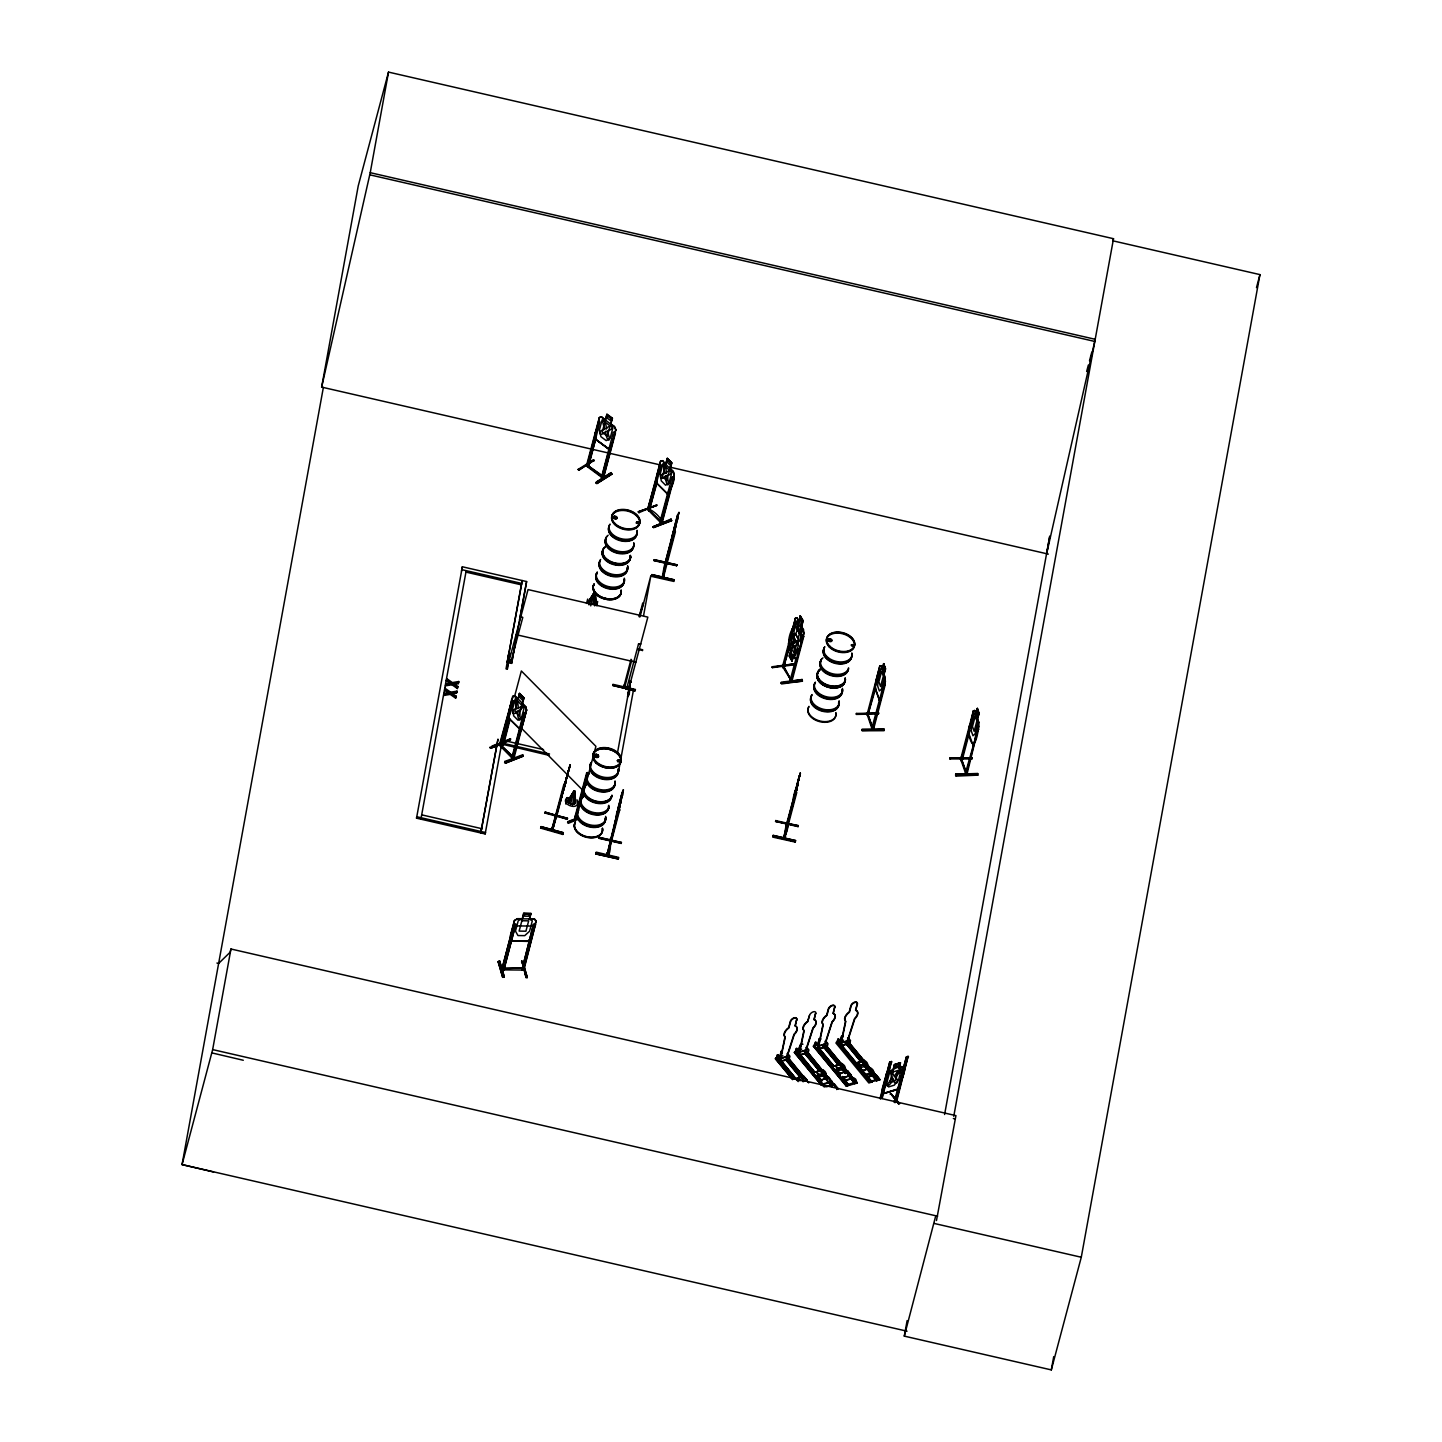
<?xml version="1.0" encoding="UTF-8"?>
<svg xmlns="http://www.w3.org/2000/svg" width="1442" height="1442" viewBox="0 0 1442 1442"><rect width="100%" height="100%" fill="white"/><g stroke="black" fill="none" stroke-linecap="round" stroke-linejoin="round"><path stroke-width="1.5" d="M675.757 525.843L677.848 515.191M675.829 524.816L676.731 519.967M656.741 476.022L656.651 482.98L667.448 493.867L656.489 483.052L656.741 476.022L656.849 482.908M586.876 464.396L589.003 465.153L587.399 463.891M587.976 465.315L587.831 467.118L595.816 438.783M601.53 477.284C605.099 479.339 602.9 472.111 601.458 477.32L613.427 432.041L615.482 432.852L603.495 477.915L586.804 465.387M574.637 798.634L574.331 790.847L567.715 802.004L572.546 804.744L575.484 803.32L574.943 791.063M595.204 592.536L595.744 604.793L594.645 605.82L594.591 592.32L588.048 602.071L588.967 604.865L594.122 592.554M802.076 680.48L781.005 683.111L802.401 681.237L802.185 679.434L781.005 683.111M802.221 679.633L781.258 682.174M574.385 804.366L575.106 791.298M567.715 802.004L573.862 791.081M555.747 816.01C553.386 819.453 559.063 816.334 555.44 816.244M555.765 815.812L556.954 814.568L556.81 815.938M801.013 643.727L801.608 636.661L794.722 624.783L801.373 636.679L800.779 643.763L791.279 680.263M676.677 565.426L654.199 560.343M862.028 730.085L862.19 729.165L884.162 728.823L884.198 730.535L861.937 730.103L883.982 729.526L862.046 730.193M862.244 730.932L884.216 730.409M977.568 774.318L955.523 774.877L955.812 775.742L955.776 773.939L977.748 773.615L955.794 774.048M955.812 775.742L977.784 775.201L955.83 775.634M598.754 837.982L621.214 843.101M775.652 821.129L798.129 826.284M783.619 666.528L782.501 666.33M784.051 664.888L782.826 664.87L791.766 681.363M790.234 680.227L790.883 679.975M782.267 1052.768L781.474 1052.101M781.924 1052.93L782.213 1051.434L781.979 1052.444M782.447 1052.029L781.492 1052.408M800.4 1045.756L801.139 1044.945M842.831 1037.086L842.759 1035.59M569.356 767.991L565.534 782.069M875.186 687.996L876.087 680.876L874.933 687.996L879.386 700.073L875.276 687.924M977.442 708.779L975.964 714.331L974.72 710.455L973.386 710.798L968.519 732.77C976.667 772.822 983.732 685.707 974.756 740.918M896.527 1101.976L894.22 1101.976L906.405 1056.86L908.1 1056.337L896.491 1102.121L895.176 1102.517L896.744 1099.705L894.923 1100.066M894.653 1100.336L895.626 1100.877L894.653 1100.336L894.22 1101.976M593.149 604.054L595.167 593.149M572.546 804.744L574.907 791.676M612.67 685.527L635.129 690.7L612.76 685.094M631.037 659.3L623.557 687.744L624.584 687.816L631.704 660.148M624.458 687.167L624.909 685.455M642.627 603.729L643.529 603.243L639.167 616.761M635.111 690.808L612.706 685.274L612.958 684.337L635.417 689.456L635.183 690.394M638.049 649.711L642.483 650.198M618.149 807.502L622.367 792.073L621.628 797.138M507.494 668.205L506.052 668.872L508.611 653.965L509.855 654.289M509.693 654.091L507.205 668.872M507.296 669.142L509.927 653.388M511.297 660.977L509.531 659.841M508.756 662.04L510.883 661.968M511.333 661.373L511.333 660.202L509.062 659.823M520.832 616.455L522.779 617.428L510.792 662.491M629.091 687.401L627.306 686.843L626.297 689.06L628.874 689.096M626.603 687.87L627.306 686.843M627.793 696.684L630.352 680.985L627.558 696.792L627.937 695.963M629.181 694.954L630.496 681.111M638.518 644.033L640.645 643.979L638.518 644.033L626.531 689.114L628.55 689.564L647.837 617.122L528.042 589.58L509.206 660.382M674.297 579.702L673.919 581.432L651.442 576.349L651.82 574.601L674.261 579.846L651.82 574.619M654.127 560.668L654.38 559.676L676.857 564.795L676.604 565.751L654.127 560.668L654.38 559.712M617.176 814.91L616.437 816.911L617.482 812.134M675.451 531.593L663.212 578.152C666.402 563.606 658.327 595.005 664.942 563.281L665.825 563.624L664.852 563.299M664.996 563.606L663.807 575.322M663.374 577.863L665.735 563.443M663.482 577.9L663.933 574.853M795.786 788.702L794.308 795.678L795.335 791.135M798.417 780.807L800.382 773.092L786.124 825.599L787.206 825.527M321.62 387.231L358.229 185.928L388.511 72.1L1113.512 238.705L953.757 1116.306M213.56 1171.986L182.053 1164.595L323.35 387.501L321.656 387.105L370.233 172.679L388.511 72.1M907.054 1331.2L182.053 1164.595L212.659 1049.596L230.954 948.998L955.938 1115.621L936.489 1220.545M416.522 818.173L416.9 816.767L485.539 832.539L485.161 833.945L416.522 818.173L462.359 566.778L526.618 581.559L511.622 663.374L507.26 662.365L521.481 584.136M447.615 692.43L444.677 690.412L445.127 688.357L450.625 692.196L456.988 691.151L456.772 692.34L451.761 693.133L456.087 696.107L455.636 698.18L450.228 694.377L443.757 695.459L444.226 693.332L449.327 692.502L449.075 693.44M445.975 683.706L445.758 684.896L452.229 683.832L457.619 687.618L457.835 686.482L453.509 683.526L457.384 688.555L451.977 684.77L445.506 685.833L445.975 683.706L451.076 682.895L445.722 684.644M450.823 683.832L446.425 680.786L446.876 678.731L452.373 682.589L458.736 681.525L458.52 682.715L453.509 683.526M455.636 698.18L455.834 697.045L451.508 694.071L456.772 692.34M456.519 693.278L456.988 691.151M453.275 684.463L458.268 683.652L458.484 682.463L454.23 683.166M456.087 696.107L455.87 697.243L450.481 693.44L444.01 694.521M507.26 662.365L522.256 580.549L521.878 581.955M481.195 830.736L497.977 739.115L480.799 832.935M511.622 663.374L517.155 632.948M519.535 619.898L526.618 581.559M485.161 833.945L501.942 742.324M586.497 603.441L587.687 599.061M596.826 605.82L597.637 601.458M577.016 799.805C581.613 812.044 559.532 804.744 566.994 797.768M565.859 804.095L567.048 797.606M595.834 853.916L596.231 852.15L618.672 857.413L618.294 859.072L595.834 853.916L618.348 858.891M598.682 838.253L598.935 837.261L621.394 842.452L621.142 843.426L598.682 838.253L598.935 837.297M617.338 753.697L629.199 688.501L633.561 689.51L618.564 771.326L618.942 769.92M643.619 615.392L650.811 575.863L639.942 616.942M609.606 840.416L609.84 839.118L610.921 839.659M619.627 810.548L619.087 809.016L607.605 855.755L607.1 854.079M615.518 821.976L614.346 825.815L618.42 807.43L616.419 814.388M614.598 825.869L616.707 814.388M620.312 803.41L619.718 807.141L622.367 792.073M617.5 814.586L621.123 800.31L619.934 804.564M622.241 794.848L623.232 789.856L622.583 794.794M671.9 536.766L673.937 529.809L669.809 548.248L674.405 527.898M673.144 534.856L673.973 530.332M675.829 525.789C673.288 538.226 678.443 513.875 675.451 526.943M677.271 519.084L678.695 512.577M664.726 564.615L679.02 512.289L671.323 540.299M795.245 842.074L772.75 837.099L773.146 835.351L795.587 840.614L773.128 835.441M798.057 826.627L798.309 825.617L798.057 826.627L775.58 821.453L775.85 820.462M796.633 790.252L783.727 838.775C782.357 836.288 786.593 837.982 785.241 835.657C782.105 840.83 789.675 828.789 787.224 824.608L786.449 824.427M783.763 838.613L786.305 824.121M787.35 824.139L787.747 822.553L786.593 823.797M786.899 825.779L784.52 838.956L796.777 792.397M792.451 804.978L791.243 809.016L799.265 775.76M791.568 808.764L794.362 795.407M797.264 785.331L798.093 780.789M797.174 786.719L799.228 775.994M794.145 798.471C791.46 810.458 801.283 771.091 796.831 787.747M798.652 779.888L800.148 773.038M798.922 780.555L798.381 779.04L783.547 838.415M787.747 822.138L800.382 773.092M795.209 842.236L795.605 840.506M1113.512 238.705L1112.936 240.832L1259.947 274.611L1081.284 1257.244L1051.308 1369.9L904.296 1336.121L907.126 1320.602M944.6 1114.504L1049.776 536.063L1046.64 553.71L1095.217 339.303L370.233 172.679M904.296 1336.121L935.461 1216.904M1051.308 1369.9L1053.723 1356.616M618.276 809.539L621.754 796.128M620.457 803.645L620.655 802.473L619.772 804.942M797.354 786.845L797.552 785.656L796.687 788.125M617.482 812.261L618.888 805.501M651.568 575.628L674.099 580.477L651.568 575.538M595.979 853.177L618.492 858.116L595.997 853.087M772.894 836.288L795.353 841.533L772.93 836.144M780.519 1058.176L784.989 1036.834A7.697 4.308 -39.5 0 1 788.666 1027.605L790.27 1021.531A3.839 2.163 -39.5 0 1 794.2 1017.8A3.839 2.163 -39.5 0 1 796.633 1019.728L795.281 1026.109A7.697 4.308 -39.5 0 1 794.236 1034.599L787.134 1056.698L780.771 1058.482L786.881 1056.391L793.983 1034.293A7.697 4.308 -39.5 0 0 795.029 1025.803L796.633 1019.728M780.771 1058.482L785.241 1037.14A7.697 4.308 -39.5 0 1 788.918 1027.912L790.522 1021.837A3.839 2.163 -39.5 0 1 794.452 1018.106A3.839 2.163 -39.5 0 1 796.885 1020.035M809.467 1015.492L807.592 1021.26A7.697 4.308 -39.5 0 0 803.915 1030.507L799.445 1051.849L805.808 1050.046L812.909 1027.948A7.697 4.308 -39.5 0 0 813.955 1019.458L815.577 1013.384L814.207 1019.782A7.697 4.308 -39.5 0 1 813.162 1028.254L806.078 1050.353L799.715 1052.155L804.167 1030.814A7.697 4.308 -39.5 0 1 807.844 1021.567L809.467 1015.492A3.839 2.163 -39.5 0 1 813.396 1011.779A3.839 2.163 -39.5 0 1 815.83 1013.69M818.533 1045.684L823.003 1024.325A7.697 4.308 -39.5 0 1 826.681 1015.096L828.303 1009.021A3.839 2.163 -39.5 0 1 832.232 1005.308A3.839 2.163 -39.5 0 1 834.666 1007.219L833.296 1013.6A7.697 4.308 -39.5 0 1 832.25 1022.09L825.148 1044.188L818.786 1045.991L824.896 1043.882L831.998 1021.783A7.697 4.308 -39.5 0 0 833.043 1013.293L834.666 1007.219M818.786 1045.991L823.256 1024.631A7.697 4.308 -39.5 0 1 826.933 1015.402L828.555 1009.328A3.839 2.163 -39.5 0 1 832.485 1005.615A3.839 2.163 -39.5 0 1 834.918 1007.525M841.083 1042.494L845.535 1021.152A7.697 4.308 -39.5 0 1 849.212 1011.923L850.834 1005.831A3.839 2.163 -39.5 0 1 854.764 1002.118A3.839 2.163 -39.5 0 1 857.197 1004.029L855.827 1010.427A7.697 4.308 -39.5 0 1 854.782 1018.917L847.698 1040.998L841.335 1042.8L847.445 1040.691L854.529 1018.611A7.697 4.308 -39.5 0 0 855.575 1010.121L857.197 1004.029M841.335 1042.8L845.787 1021.459A7.697 4.308 -39.5 0 1 849.464 1012.23L851.086 1006.137A3.839 2.163 -39.5 0 1 855.016 1002.424A3.839 2.163 -39.5 0 1 857.449 1004.335M621.682 796.471L621.52 797.606M617.194 815.523L619.105 807.484L618.185 810.134M563.083 791.982L563.498 789.946M794.614 796.525L798.453 780.158M565.246 782.447L564.651 784.953M565.895 780.05L566.454 777.689M671.774 539.344L672.711 537.289M545.112 812.729L567.517 818.191L567.265 819.182L545.022 813.036L545.274 812.08L567.265 819.182M545.022 813.036L545.292 812.044M569.067 769.487L570.041 764.999L556.378 817.578L555.26 817.272M566.165 780.771L560.541 800.995L561.389 796.687M560.541 800.995L561.641 796.741M564.128 787.999L565.462 783.15M568.364 771.11L564.777 784.538M568.346 772.191L567.878 772.768M230.954 948.998L230.071 952.297L218.643 963.418L216.931 963.04M461.981 568.202L462.359 566.778M461.458 571.086L461.837 569.662L521.734 583.433L521.355 584.839L465.73 572.059L466.199 570.672L420.902 819.182M446.425 680.786L446.876 678.731M444.677 690.412L445.127 688.357M443.757 695.459L444.226 693.332M451.977 684.77L452.229 683.832M450.228 694.377L450.625 692.196M458.268 683.652L458.736 681.525M457.384 688.555L457.835 686.482M508.575 662.076L509.405 660.598M508.972 662.238L510.522 662.599L510.973 660.869M511.027 662.545L511.55 660.382M502.465 743.712L490.604 748.254L489.92 747.425M490.604 748.254L508.359 741.098M497.995 743.693L491.992 746.055L492.785 746.83L510.738 738.971L505.349 741.927M499.329 745.117L511.946 699.803L513.208 701.082L501.365 746.289C497.941 746.253 504.213 744.216 500.464 743.117M499.959 744.865L513.028 696.414M513.208 701.082L500.59 746.379L512.919 758.925L511.604 757.735L512 755.95L514.109 756.852M514.506 696.702L521.355 670.963L595.907 746.343L588.48 774.228M509.531 719.396L502.897 745.063C500.698 743.351 506.124 743.405 502.771 741.873M510.144 719.143L503.51 744.829L502.501 744.811L502.375 741.621M503.51 744.829L503.997 743.099M481.322 830.051L481.7 828.645L421.803 814.874M594.05 459.926L578.945 470.2L578.116 469.443M519.571 693.674L518.093 699.208L515.317 698.739L512.559 709.085L513.676 715.845L517.948 720.171L521.427 718.062L524.185 707.698L522.383 703.534L524.059 697.964L519.462 693.332L517.894 699.28L514.848 696.198M578.945 470.2L579.161 469.245M508.647 740.485L503.673 742.161M505.367 763.142L523.122 756.167L505.349 763.178L504.826 761.448L522.689 754.797M504.862 761.484L504.808 762.476L522.599 755.644L504.574 762.403M519.462 693.332L523.861 698.036L522.184 703.606L525.393 706.868L526.438 710.203L512.865 759.015L514.019 756.888M586.606 464.072L586.353 466.09L599.331 417.495L601.62 416.846L605.568 420.001M587.255 463.747L587.11 465.622L599.493 417.711M586.966 465.532L588.57 466.811L599.872 421.929L598.845 420.469M588.048 467.136L588.318 465.351M588.57 466.811L589.003 465.153M523.752 712.618L525.627 713.646L523.752 712.618L511.82 757.861M511.712 757.897L512.198 756.023M512.955 755.284L524.365 712.366M512.919 758.925L513.352 757.284M514.217 757.212L513.785 758.852L526.474 710.041M593.78 460.647L592.968 460.178L593.888 460.917M520.76 727.705L522.689 724.984L526.636 710.131L525.699 706.67L515.028 695.873L512.685 696.27L508.918 711.086M607.046 414.449L605.406 420.091L602.125 419.874L599.367 430.221L600.972 436.728L606.181 440.603L610.146 438.242L612.886 427.895L610.597 423.966L612.237 418.324L606.866 414.557M522.653 754.653L523.158 756.311M605.424 419.676L606.902 414.124L612.471 418.27L610.831 423.93L614.598 426.508L616.04 429.932M595.943 482.854L611.174 472.652L611.841 474.22L596.88 483.557L595.943 482.854L611.066 473.409M596.898 483.521L611.768 474.094M602.522 474.634L609.371 448.877M611.75 444.749L615.68 429.968L614.31 426.742L601.494 417.189M615.842 429.86L603.153 478.365L586.443 466.036M611.823 474.274L611.138 472.634L596.267 482.007M498.121 961.67L499.617 960.732L504.159 976.432L502.681 977.352L498.139 961.616L502.699 977.316M532.296 935.93L528.583 941.428L511.423 940.977L510.396 935.425L514.379 920.573L517.462 918.662L522.184 918.716L518.237 920.717L515.479 931.063L517.948 935.552L524.744 935.642L529.556 931.244L532.314 920.897L529.16 919.005M514.596 920.663L501.996 969.168M504.61 968.177L503.763 969.979L515.785 924.214L513.785 924.196L501.708 969.799L502.645 968.231L504.61 968.177L502.104 967.492M563.317 832.719L541.056 826.663L563.317 832.683L562.831 834.431L540.66 828.105M541.092 826.554L540.606 828.303M503.889 969.871L515.785 924.214M522.22 918.896L523.644 913.183L530.98 913.453L529.502 918.987L534.423 918.896L536.262 921.077L523.446 970.069M522.419 919.077L523.843 913.363M563.984 783.943L551.565 830.448L551.709 829.078M555.296 817.614L568.472 771.308M565.318 781.924L552.34 830.664L570.041 764.999M529.214 919.167L530.98 913.453M638.986 512.667L657.029 504.898L638.265 511.802L656.741 505.493L638.229 511.838L638.986 512.667L639.148 511.676M524.383 967.654L527.303 977.586L526.078 977.568L521.77 960.931L523.031 964.932M503.979 967.546L504.484 968.645L524.149 967.798M521.932 968.411L521.914 970.142L533.468 924.358L535.469 924.376L523.843 970.069L524.311 968.357L521.698 967.78M521.896 970.051L533.468 924.358M523.716 969.457L523.879 968.429M532.621 933.803L535.937 920.969L534.261 919.077M667.376 458.61L665.717 464.234L662.671 460.665L660.49 461.242L647.674 509.729L648.161 507.872M656.705 476.239L660.688 461.17M647.584 509.368L659.751 466.361M648.918 510.901L647.999 507.926L649.116 507.71M562.831 834.431L563.101 833.494M648.738 510.684L650.234 508.972L648.774 507.638M657.029 482.655L649.134 510.937L660.977 465.73L659.715 464.45L661.59 465.478M649.134 510.937L650.18 509.062M526.078 977.568L524.185 968.862M578.206 819.272L568.4 823.292L567.625 822.517L577.737 817.758M670.386 468.452L671.864 462.918L667.285 458.286L665.807 463.819M586.732 772.678L574.727 817.812L576.025 819.164L588.624 773.723L586.732 772.678L588.012 773.957M576.367 813.703L587.345 772.443M575.178 816.1C573.519 821.363 577.395 812.585 575.358 817.506L576.638 818.786L575.791 815.866M671.539 520.706L653.749 527.574L652.974 526.799L671.035 519.048L671.539 520.706L671.035 519.048M653.749 527.574L653.136 526.654M661.103 521.914L659.949 522.004L672.134 477.014L674.009 478.041L672.747 476.779M660.995 521.95C662.761 514.812 634.174 498.68 660.31 520.76C663.194 518.561 663.14 525.988 660.616 521.698M668.764 491.794L660.76 521.842L662.04 523.049M661.049 520.039L661.554 523.5L674.279 474.977L673.36 471.462L670.188 468.488M661.301 523.338L662.653 521.535M667.249 493.939C671.792 488.009 676.28 478.726 673.162 471.534M662.022 523.122L674.009 478.041M639.275 616.095L642.735 603.062M623.341 687.528L623.899 685.31L624.891 685.527M626.297 689.06L626.819 686.897M630.352 680.985L631.362 682.102M628.297 689.673L628.874 687.203L628.82 689.907M665.393 561.623L664.69 564.777L677.596 514.884M673.666 529.899L677.65 514.902M642.393 650.702L642.645 649.747L638.536 648.864M666.294 561.298L678.137 517.155M662.419 577.972L675.253 529.43M633.182 690.916L633.561 689.51M676.604 565.751L676.857 564.741M621.196 797.588L617.609 812.477L620.366 802.131M623.485 789.91L621.628 795.155M620.853 800.274L622.602 794.776L610.002 842.579C610.128 832.629 611.805 853.303 607.785 855.466M619.736 807.051L606.83 855.575L622.115 792.505M619.88 809.196L607.965 854.439M621.304 842.597L598.827 837.442M621.142 843.426L621.394 842.452M772.407 667.304L793.551 663.951L793.316 664.924L772.407 667.646L772.642 666.709M782.934 664.69L782.465 666.673L795.515 618.149L788.432 643.529L790.865 650.432L789.153 656.02L792 661.085L793.479 655.533M783.493 666.114C786.449 667.249 782.321 662.743 783.511 666.546M789.585 642.79L783.457 668.043L783.889 666.402M791.874 634.21L795.299 621.34L794.218 627.108M783.258 667.844L789.639 644.286M783.367 667.88L789.225 648.485M781.492 683.959L802.401 681.039M792.181 660.706L789.531 655.966L791.009 650.432L790.09 646.034L792.83 635.688L795.425 633.795C800.707 627.486 796.489 611.066 797.552 631.055M800.346 615.698L798.688 621.628L796.777 620.943L794.037 631.29L794.272 638.265L791.496 648.576L794.145 653.316L796.903 642.952L799.499 641.095L802.239 630.749L801.319 626.369L803.032 620.781L800.112 615.734L803.176 620.781L801.698 626.315L804.005 633.344L790.919 681.597M798.922 621.592L800.4 616.058M792 661.085L793.659 655.155L795.569 655.84L798.309 645.493L798.075 638.518L800.833 628.207L798.201 623.485L798.435 630.803C801.806 624.584 804.239 632.912 798.706 633.2M792.848 664.059L793.316 664.924M790.108 680.426L795.948 658.778M801.085 639.455L802.96 635.075L803.735 636.463L791.874 681.345M803.518 629.595L803.771 633.38L797.065 658.597L795.407 658.994L793.424 655.191M775.742 820.642L798.291 825.671L775.58 821.453M786.683 822.589L785.944 825.239L787.026 825.599M785.421 836.018L784.736 838.847L784.863 837.532M856.494 714.06L878.683 713.033L878.43 713.97L856.476 714.403L856.728 713.466M868.264 712.528L867.453 715.611M875.925 681.039L879.8 666.024L881.152 665.681L882.125 669.196M880.738 698.252L872.338 729.796L867.129 714.349L879.8 666.024M801.608 1077.12L793.965 1079.265L776.301 1057.833L777.833 1054.697L781.167 1058.752L780.537 1061.096L788.612 1058.807L789.225 1056.463L787.008 1053.76M868.174 714.493L867.687 715.935L867.507 712.546M780.537 1061.096L777.202 1057.04L777.833 1054.697M879.89 669.268L867.615 715.773L875.799 687.852M883.604 663.644L882.143 669.557L880.756 668.818L877.998 679.164L877.709 686.176L879.386 690.988L881.459 689.132L884.216 678.767L883.802 674.351L885.388 668.8L883.604 663.644L885.622 668.8L884.054 674.351L885.424 681.435L872.536 729.886C869.472 726.786 876.123 729.562 873.131 726.48M882.378 669.539L883.838 663.644M777.094 1054.913L780.428 1058.951L779.635 1061.889L789.189 1059.185L789.964 1056.265L787.747 1053.561M871.815 728.48L883.964 683.238L885.226 684.644L873.383 729.814L872.68 728.12M885.1 681.345L881.459 696.324M873.023 728.444L873.473 726.804L872.248 726.822L867.994 714.763M867.687 715.935L867.778 713.97L873.239 729.706L873.744 728.012M878.124 713.087L878.43 713.97M805.934 1047.433L808.169 1050.137L807.538 1052.48L799.481 1054.751L800.094 1052.408L796.759 1048.352L795.245 1051.506L824.355 1086.727L798.67 1055.436M798.363 1053.399L796.146 1050.695L796.759 1048.352M800.022 1045.053C798.075 1057.869 797.931 1042.927 802.942 1044.224M796.02 1048.568L799.355 1052.624L798.58 1055.544L808.115 1052.858L808.908 1049.92L806.673 1047.216M793.965 1079.265L803.663 1075.984L807.015 1080.04L803.032 1081.698M826.699 1046.081L857.233 1083.05C854.115 1084.33 858.909 1079.481 853.538 1077.895L844.003 1080.581L847.788 1085.718L846.328 1086.15L813.396 1046.207L815.848 1042.187L819.182 1046.243L818.569 1048.586L826.627 1046.315L827.257 1043.954L825.022 1041.268M815.848 1042.187L815.235 1044.531L819.254 1043.395M844.868 1082.293L817.758 1049.271L818.443 1046.459L815.109 1042.404M825.761 1041.052L827.996 1043.756L827.203 1046.694L817.668 1049.379M822.607 1069.64L812.909 1072.938L822.607 1069.64C836.721 1078.292 798.886 1078.274 825.942 1073.695M799.03 1055.31L822.535 1084.636L832.07 1081.933L828.898 1077.3L819.182 1080.581L826.825 1078.418M847.554 1038.078L849.789 1040.782L849.158 1043.125L841.101 1045.396L841.731 1043.053L838.379 1038.997L835.945 1043.017L868.823 1082.942L870.157 1082.654L837.189 1042.71M841.101 1045.396L837.766 1041.358L838.379 1038.997M831.98 1066.756L841.695 1063.475C855.809 1072.127 817.975 1072.109 845.03 1067.531M840.632 1040.98C845.661 1027.443 835.441 1045.216 843.534 1040.151M837.64 1039.213L840.974 1043.269L840.199 1046.207L849.735 1043.503L850.528 1040.565L848.293 1037.861M824.914 1086.745L834.449 1084.06L826.663 1086.799M841.695 1063.475L833.891 1066.215L817.632 1046.856M836.702 1089.557L837.784 1088.115L834.449 1084.06M818.119 1049.145L841.605 1078.472L851.321 1075.191L847.986 1071.136L838.433 1073.821L847.986 1071.136M853.538 1077.895L845.751 1080.635M860.82 1071.226L870.517 1067.945C880.683 1073.803 861.523 1079.229 860.964 1070.649M864.227 1060.303L854.529 1063.583L864.227 1060.303C878.358 1068.955 840.506 1068.919 867.561 1064.34M949.755 758.312L972.268 757.807L972.016 758.744L949.755 758.312L971.746 757.807L972.016 758.744M950.062 759.177L949.791 758.24M866.534 1077.408L876.087 1074.705L866.534 1077.408L869.706 1082.041L879.818 1079.806L849.05 1043.251M870.517 1067.945L862.731 1070.685M961.76 759.285L961.093 757.537L962.571 758.726L962.03 760.709L960.534 759.303L961.003 757.374L962.193 757.645M969.475 729.075L961.075 760.619M970.61 724.785L972.899 716.205M961.255 760.709L973.458 714.06M962.03 760.709L969.961 730.499M977.424 708.419L975.711 714.331L974.341 713.61L971.584 723.956L971.295 730.968L972.971 735.762L975.044 733.906L977.802 723.56L977.388 719.125L979.208 713.574L977.424 708.419L975.946 713.97M876.087 1074.705L879.422 1078.76L878.322 1080.22L846.869 1042.025M978.866 713.592L977.388 719.125L978.83 722.568M960.985 757.663L966.879 774.642L978.325 728.012L965.401 773.254L966.122 774.66L966.843 771.308M966.212 772.696L965.924 774.57M880.035 1098.498L889.75 1062.015L891.444 1061.492L882.18 1098.48M880.485 1099.002L889.75 1062.015M881.729 1097.975L891.444 1061.492M898.997 1068.252L900.475 1062.718L894.328 1064.629L892.995 1070.324L889.444 1073.082L886.686 1083.429L888.578 1086.926L894.328 1085.141L898.582 1079.752L901.322 1069.405L898.745 1068.504L900.223 1062.97M898.636 1104.031L890.435 1093.36L898.997 1103.13M977.73 773.543L977.784 775.273M1086.655 371.495L1088.368 365.042M1089.503 360.752L1091.792 352.154M894.653 1102.499L895.212 1100.913M894.851 1102.427L906.405 1056.86M895.842 1101.382L896.545 1099.759M900.673 1083.194L897.447 1089.467L882.865 1093.775L897.447 1089.467C903.143 1075.516 913.525 1057.869 888.903 1071.55L886.361 1074.038L882.216 1088.926L882.792 1092.315M896.113 1101.4L908.1 1056.337M896.311 1101.346L896.744 1099.705M1256.487 287.607L1259.947 274.611M563.516 789.783L565.697 782.718L560.289 800.923M563.083 790.36L562.632 791.946L566.346 778.067M566.255 779.599L567.193 775.291M567.697 771.091L568.094 772.606L570.293 765.071M552.773 829.024C554.179 825.185 550.52 829.186 552.755 829.204M566.237 778.626L567.445 775.345M555.711 816.154L551.619 830.304L552.232 827.293L553.277 827.744M552.538 830.394L556.486 816.37M590.733 605.874L594.266 592.986M570.473 804.402L573.844 791.298M670.963 544.409L669.809 548.248L671.323 544.211M614.346 825.815L615.554 821.778M791.496 809.07L792.703 805.033M502.411 744.847L501.474 743.639L502.735 744.919M577.07 817.145L576.602 817.524M502.519 741.765L500.356 746.271M501.383 746.091L513.676 758.492M650.054 508.846L649.098 509.062M869.021 714.114L867.922 714.205M966.32 772.696C967.582 769.091 965.239 775.58 967.312 772.678M604.108 476.401L601.981 475.644M793.334 800.112L794.073 798.111M662.851 574.943L663.987 575.196M662.419 576.584L663.933 576.259M801.139 1045.702L800.418 1046.063M613.841 516.633L614.31 518.417M614.022 516.705L614.058 518.219M615.95 518.651L616.617 517.534M616.797 517.57L615.644 518.723M636.913 522.995L637.923 522.058L637.202 523.428M637.202 523.266L637.112 522.022M637.869 521.932C633.705 521.643 639.599 525.807 637.995 522.04M595.907 756.798C593.437 753.139 600.773 757.447 595.348 755.896M597.367 754.833L598.088 755.788L596.591 756.942M617.338 760.799L618.492 760.042M618.167 760.222L618.113 761.791L619.718 761.574L619.087 760.186L619.7 760.925M618.312 760.763L618.96 760.114M828.717 639.563L828.663 640.608M831.565 640.212L830.087 641.366M852.384 645.8C849.861 642.249 852.528 648.936 852.691 644.7M852.745 645.601L852.456 644.538M853.213 645.998L852.528 644.79M607.28 852.546L608.524 852.835M606.848 854.187L608.272 854.006L608.344 852.474M593.149 595.654L594.591 592.32M572.168 795.84L574.331 790.847M568.707 803.392L574.006 791.532M665.645 564.669L666.168 561.803L664.978 563.119M662.545 576.602L663.554 576.836M663.807 576.223L662.887 576.187M553.097 828.789L551.98 828.483M607.533 852.438L606.776 855.358M787.458 823.959L787.638 822.481M784.304 835.765L785.313 836M879.151 699.785L881.17 696.125M879.133 700.091L881.404 696.125M972.719 744.865L974.99 740.918M587.976 603.477L594.104 592.77M594.302 592.374L588.048 602.071M567.788 800.598L574.042 790.919M794.722 624.783C787.404 635.399 785.746 648.9 795.642 658.706M792.361 628.748L794.957 624.747M792.595 628.73L794.975 625.053M799.733 648.071L797.372 652.036L790.739 640.122L791.568 633.02M797.606 652.018L799.805 648.269M819.615 1039.466L821.075 1038.979M972.016 758.456L950.008 758.852M532.008 935.732L528.403 941.067L511.658 940.833L510.666 935.443M649.747 510.702L648.576 509.387M520.472 727.525L522.346 724.875M520.562 727.795L522.545 724.803M667.195 493.651L670.35 489.757M793.497 663.951L771.921 666.781L772.407 667.646M666.222 473.156C666.637 464.126 661.049 459.079 664.978 473.499C656.975 474.418 661.355 482.475 665.627 475.698C665.177 485.143 670.999 490.622 666.871 475.445C674.748 474.778 670.188 466.613 666.222 473.156L666.15 473.03M606.307 428.382L606.415 428.707C610.921 422.452 616.437 428.923 607.172 430.942C612.76 445.38 605.64 440.639 605.748 431.302C600.791 437.827 595.42 431.555 604.883 429.193C599.566 415.476 606.397 419.838 606.307 428.761M499.437 960.805L504.159 976.432M503.763 977.225L499.274 961.435L503.907 977.37M608.47 448.732L611.913 444.659M608.542 449.003L595.618 439.161L595.204 432.474L595.456 439.269L608.542 449.003L611.931 444.929M782.537 666.546L791.748 681.525M784.52 666.15L784.142 667.736M790.631 678.641L791.261 679.831M791.46 679.993L792.361 679.867L791.153 679.849M504.376 968.177L521.571 968.249M523.59 970.051L502.195 969.871M624.116 685.347L624.783 685.923M490.514 747.983L502.429 743.369M492.695 746.559L510.396 739.638M614.184 516.524L616.455 517.876M636.895 522.004L636.301 523.248M595.041 755.211L597.871 755.608M617.41 760.601L618.51 760.421M619.663 761.34L619.159 760.691M828.519 639.635L830.52 639.347M828.645 639.906L831.241 640.753M831.367 640.825L830.43 641.366M889.011 1071.55L886.181 1074.02M792.577 1079.571L775.381 1058.698L776.319 1057.833L794.037 1079.121M821.507 1085.375L794.326 1052.372L795.804 1051.957M821.706 1085.321L794.344 1052.39L795.245 1051.795M797.102 1050.966L796.399 1051.813M813.432 1046.225L814.333 1045.63M814.838 1045.847L818.137 1044.26M837.442 1089.052L808.169 1052.696M846.328 1086.15L857.287 1082.996M842.236 1076.615C845.318 1076.994 848.419 1088.025 849.068 1084.726L849.482 1085.303M848.04 1074.939C851.591 1076.038 854.565 1086.187 854.872 1083.05L848.275 1074.831M858.549 1066.287L872.176 1082.005L870.896 1082.401M863.596 1065.115L876.502 1080.761L877.908 1080.382L865.092 1064.701M786.827 822.463L786.557 823.959M786.431 823.941L786.16 825.437M962.409 758.889L960.534 759.303M961.976 760.529L961.544 758.871M965.942 771.488L961.58 759.537M966.879 774.444L966.501 772.858M599.331 417.495L601.656 417.08M595.456 439.269L608.632 448.624M578.008 469.497L593.059 460.16M578.891 469.876L593.834 460.593M611.156 473.625L596.123 482.709M534.423 918.896L517.516 918.824L514.379 920.573M813.522 1046.243L846.508 1086.096M616.113 518.075L616.076 516.615M637.761 522.689L636.697 522.779M829.51 638.95L828.429 639.888L829.547 640.645M629 687.924L627.306 686.915M629.235 687.978L626.783 687.51M503.799 741.44L509.747 739.061L510.486 739.908M492.785 746.83L497.905 744.829M577.773 817.902L567.86 821.58M567.625 822.517L577.611 818.533M667.285 458.286L671.864 462.918M652.974 526.799L670.909 519.823M653.19 526.871L670.981 520.039M653.713 527.393L671.503 520.562M525.699 706.67L526.636 710.131M508.828 718.26L519.805 729.075L508.828 718.26L508.954 712.853M489.829 747.479L497.832 744.378M512.811 755.788L511.928 756.347L501.059 745.352L512.541 756.113M879.854 666.258L881.116 665.934M973.44 711.05L974.702 710.726M890.183 1062.52L891.877 1061.997M906.838 1057.365L908.532 1056.842M900.367 1063.133L894.617 1064.899L893.139 1070.451L889.047 1071.712M903.197 1067.332L898.889 1068.666L900.475 1062.718L894.328 1064.629M883.063 1093.541L897.194 1089.161M890.183 1094.298L891.228 1093.883L898.925 1103.833M796.146 1050.695L801.626 1049.145M777.202 1057.04L781.24 1055.904M776.301 1057.833L782.988 1055.85M837.766 1041.358L841.786 1040.205M803.194 1081.121L807.015 1080.04M841.768 1077.877L851.321 1075.191M822.679 1084.042L832.232 1081.356M864.299 1074.705L873.852 1072.001M847.337 1084.636L856.872 1081.933M869.868 1081.464L879.422 1078.76M795.299 618.185L796.939 617.789L798.652 621.268M795.371 618.42L796.939 618.041M795.407 658.742L796.993 658.363M660.49 461.242L662.689 460.917M614.328 516.272L616.689 517.948M616.221 518.183L614.058 517.696M852.006 644.844L851.429 645.169M851.807 645.187L852.366 644.935M596.033 754.527L595.167 756.185M568.887 799.571L570.726 799.174M452.482 692.791L456.735 692.088M443.974 694.269L447.38 693.71M512.829 696.504L515.046 696.125M796.939 617.789L803.446 629.721M803.735 636.463L802.221 635.165M789.387 655.984L792.217 661.049M783.745 664.762L783.601 666.096M783.763 666.871L790.468 678.894M792.235 679.831L790.54 678.785M830.646 640.915L829.474 640.735M597.06 756.852L595.888 756.69M618.077 760.24L618.997 760.06M881.152 665.681L885.244 677.776L885.19 681.453M974.72 710.455L978.577 722.568M973.386 710.798L960.642 759.177L966.05 774.498L978.776 726.227M878.683 713.033L856.206 713.466L856.476 714.403M978.974 713.574L977.189 708.419M969.439 725.668L968.519 732.77L972.971 744.865M978.812 729.418L977.55 728.012M513.929 924.737L515.93 924.755M533.63 924.917L535.631 924.935M521.517 961.868L522.743 961.886L527.303 977.586M523.897 913.543L530.692 913.633M512.973 925.836L534.82 926.124M878.358 1080.238L847.103 1042.007M876.502 1080.761L869.544 1072.037M837.946 1089.269L805.321 1049.776M614.959 516.542L616.095 516.903M615.482 518.291L613.859 517.426M829.835 638.806L831.565 639.942M829.889 640.753L831.385 639.924M828.753 640.699L830.177 641.293M596.339 754.382L597.763 754.977M596.772 756.509L595.149 755.644M618.384 760.222L619.321 760.601M665.717 464.234L662.923 463.765L660.166 474.112L661.283 480.871L665.573 485.197L669.034 483.088L671.792 472.724L669.989 468.56L671.467 463.026L667.195 458.7M791.316 678.335L790.901 681.706M654.271 559.856L676.767 564.867M626.621 688.591L628.64 689.042M369.657 174.788L1094.658 341.412M321.656 387.105L660.887 465.063M669.647 467.082L1048.352 554.107M516.056 634.642L635.85 662.184M507.638 660.959L512 661.968M795.065 790.577L793.334 797.588M504.502 740.611L543.544 749.588M501.816 742.99L549.528 753.968M549.15 755.374L499.833 743.657M621.484 795.84L621.25 797.174M567.427 797.606L571.266 798.471M608.218 852.943L610.345 841.155M953.36 1118.505L955.055 1118.902M212.659 1049.596L937.642 1216.201M934.272 1223.465L1081.284 1257.244M211.776 1052.876L243.283 1060.267M545.256 812.243L567.481 818.371M830.213 638.986L831.367 640.032M526.312 977.424L521.896 961.021M602.648 475.211L601.566 475.788L588.372 465.946L602.089 475.463M603.369 476.725L602.936 478.365M451.076 682.895L446.678 679.849L450.283 682.228M444.929 689.474L449.327 692.502M444.875 689.294L450.373 693.133M575.682 817.578L574.745 817.758L576.007 819.02M617.825 761.646L617.5 760.637M837.442 1042.602L869.76 1082.077M776.643 1058.41L793.28 1079.031M775.381 1058.698L792.758 1079.517M903.053 1067.17L904.531 1068.63M662.509 460.989L673.053 471.66M648.341 509.278L659.066 520.111M647.728 509.513L661.409 523.356M519.372 693.746L523.662 698.072M511.333 700.055L512.595 701.317M521.788 728.589L583.92 791.406M891.174 1093.883L899.682 1103.707M848.365 1041.611L879.818 1079.806M846.941 1040.421L879.764 1079.86M846.508 1042.133L862.19 1061.294M847.373 1043.413L877.727 1080.437L847.193 1043.774M845.246 1042.53L860.964 1061.618M863.83 1065.097L866.678 1068.558M845.012 1042.548L860.784 1061.672M841.587 1045.089L872.122 1082.059M841.407 1045.45L855.881 1062.754M837.802 1042.494L860.892 1070.252M824.391 1043.611L857.035 1083.086M826.518 1046.423L855.106 1081.158M824.554 1045.18L840.289 1064.286L824.337 1045.216M843.155 1067.747L856.007 1083.375M842.921 1067.783L855.827 1083.429M823.418 1044.855L846.292 1072.632M823.418 1045.162L839.46 1064.52M842.002 1067.729L846.292 1072.938M824.662 1046.964L838.956 1064.322M841.822 1067.783L846.112 1072.992M848.959 1076.471L854.673 1083.411M822.697 1045.702L838.433 1064.809M841.299 1068.27L845.571 1073.479M822.481 1045.738L838.235 1064.863M841.065 1068.306L845.391 1073.533M818.191 1047L833.909 1066.107M836.775 1069.567L839.623 1073.046M842.488 1076.507L845.354 1079.986M836.216 1069.117L840.506 1074.632M818.858 1048.64L833.17 1065.998M836.018 1069.459L840.307 1074.669M843.173 1078.147L848.887 1085.087M818.335 1049.127L832.647 1066.485M835.495 1069.964L839.785 1075.155M814.333 1045.342L847.211 1085.556M814.153 1045.684L847.031 1085.61M807.43 1052.606L821.724 1069.964M824.59 1073.425L836.018 1087.322M805.465 1051.344L821.201 1070.451M824.067 1073.911L826.915 1077.39M829.781 1080.869L832.629 1084.33L829.547 1080.887M805.249 1051.38L821.021 1070.505M823.833 1073.948L826.735 1077.444M804.888 1051.488L820.552 1070.631M822.913 1073.587L827.203 1078.796M829.186 1080.995L832.917 1085.754M804.654 1051.597L820.372 1070.685M822.913 1073.911L827.203 1079.103M805.573 1053.129L819.867 1070.487M824.157 1075.696L827.023 1079.157M805.051 1053.615L819.344 1070.973L804.816 1053.633M822.21 1074.434L830.772 1084.853M821.976 1074.47L832.016 1086.637M800.526 1054.913L814.82 1072.271L799.968 1054.444M817.686 1075.732L821.976 1080.941L817.127 1075.281M799.787 1054.805L814.081 1072.163M816.929 1075.642L821.219 1080.833M799.247 1055.292L813.558 1072.65M816.406 1076.129L824.986 1086.547M795.065 1051.849L823.652 1086.565M787.819 1057.31L807.772 1081.662M786.377 1056.121L808.692 1082.888M788.504 1058.933L807.087 1081.5M786.539 1057.689L802.275 1076.795M786.323 1057.707L802.076 1076.832M785.962 1057.833L802.545 1078.201M786.827 1059.419L802.545 1078.508M786.647 1059.455L802.365 1078.562M786.124 1059.96L800.418 1077.318M785.89 1059.978L800.22 1077.354M781.6 1061.24L795.894 1078.598M781.041 1060.789L798.183 1081.608M780.843 1061.15L796.759 1080.184M778.68 1059.924L794.614 1078.995M828.826 640.843L828.519 639.509M574.565 800.526L575.556 801.914M977.243 710.564L977.838 715.502L976.757 712.42M883.604 664.005L885.28 668.818M884.739 683.22L885.226 684.644M882.576 1088.98L882.991 1092.135M595.366 592.752L595.816 603.387M595.348 592.986L595.744 604.793M575.088 791.514L575.484 803.32M509.116 712.925L509.188 718.116M845.427 679.615A14.33 9.337 14.9 0 1 826.248 684.463A14.33 9.337 14.9 0 1 820.228 669.016M848.022 669.935A14.366 9.355 14.9 0 1 830.556 675.451A14.366 9.355 14.9 0 1 820.967 661.229M848.617 668.619A14.582 9.517 14.9 0 1 829.078 673.558A14.582 9.517 14.9 0 1 822.967 657.84M851.843 652.92A14.366 9.355 14.9 0 1 836.234 661.427A14.366 9.355 14.9 0 1 824.842 646.701M848.437 669.25A14.582 9.517 14.9 0 1 830.7 674.856A14.582 9.517 14.9 0 1 820.967 660.418M848.581 667.844A14.366 9.355 14.9 0 1 831.115 673.36A14.366 9.355 14.9 0 1 821.525 659.138M851.339 657.498A14.366 9.355 14.9 0 1 833.873 663.014A14.366 9.355 14.9 0 1 824.283 648.792M851.717 654.289A14.582 9.517 14.9 0 1 835.837 662.941A14.582 9.517 14.9 0 1 824.265 647.981M851.88 653.641A14.582 9.517 14.9 0 1 836.018 662.293A14.582 9.517 14.9 0 1 824.445 647.332M845.427 679.921A14.42 9.391 14.9 0 1 826.122 684.806A14.42 9.391 14.9 0 1 820.083 669.268M835.963 712.582A14.366 9.355 14.9 0 1 820.354 721.09A14.366 9.355 14.9 0 1 808.962 706.364M842.416 688.357A14.366 9.355 14.9 0 1 826.807 696.865A14.366 9.355 14.9 0 1 815.415 682.138M839.136 701.515A14.582 9.517 14.9 0 1 823.274 710.167A14.582 9.517 14.9 0 1 811.702 695.206M838.974 702.164A14.582 9.517 14.9 0 1 823.112 710.816A14.582 9.517 14.9 0 1 811.522 695.855M839.118 700.794A14.366 9.355 14.9 0 1 823.49 709.302A14.366 9.355 14.9 0 1 812.098 694.575M842.272 689.727A14.582 9.517 14.9 0 1 826.41 698.379A14.582 9.517 14.9 0 1 814.838 683.418M842.452 689.078A14.582 9.517 14.9 0 1 826.59 697.73A14.582 9.517 14.9 0 1 815 682.769M845.12 678.371A14.42 9.391 14.9 0 1 829.456 686.915A14.42 9.391 14.9 0 1 818.011 672.134M841.858 690.43A14.366 9.355 14.9 0 1 828.087 699.28A14.366 9.355 14.9 0 1 813.937 686.5M838.559 702.867A14.366 9.355 14.9 0 1 824.77 711.717A14.366 9.355 14.9 0 1 810.638 698.937M835.747 713.285A14.33 9.337 14.9 0 1 820.174 721.775A14.33 9.337 14.9 0 1 808.8 707.085M630.388 555.296A14.33 9.337 14.9 0 1 612.994 563.299A14.33 9.337 14.9 0 1 605.225 547.203M633.254 547.293A14.366 9.355 14.9 0 1 615.788 552.809A14.366 9.355 14.9 0 1 606.199 538.587M630.605 556.991A14.294 9.319 14.9 0 1 613.211 562.488A14.294 9.319 14.9 0 1 603.675 548.32M633.795 543.436A14.582 9.517 14.9 0 1 616.095 551.583A14.582 9.517 14.9 0 1 608.182 535.198M637.076 530.277A14.366 9.355 14.9 0 1 621.448 538.785A14.366 9.355 14.9 0 1 610.056 524.077M633.669 546.626A14.582 9.517 14.9 0 1 615.914 552.232A14.582 9.517 14.9 0 1 606.181 537.776M633.759 542.715A14.366 9.355 14.9 0 1 618.149 551.223A14.366 9.355 14.9 0 1 606.758 536.496M637.094 531.017A14.582 9.517 14.9 0 1 621.232 539.668A14.582 9.517 14.9 0 1 609.66 524.708M636.553 534.856A14.366 9.355 14.9 0 1 620.907 540.876A14.366 9.355 14.9 0 1 608.596 528.439M636.931 531.647A14.582 9.517 14.9 0 1 622.926 540.642A14.582 9.517 14.9 0 1 608.56 527.664M630.641 557.279A14.42 9.391 14.9 0 1 611.354 562.182A14.42 9.391 14.9 0 1 605.298 546.644M623.773 580.243A14.366 9.355 14.9 0 1 608.163 588.751A14.366 9.355 14.9 0 1 596.772 574.024M627.649 565.715A14.366 9.355 14.9 0 1 612.021 574.222A14.366 9.355 14.9 0 1 600.629 559.514M624.368 578.891A14.582 9.517 14.9 0 1 608.488 587.525A14.582 9.517 14.9 0 1 596.916 572.582M624.188 579.522A14.582 9.517 14.9 0 1 608.326 588.174A14.582 9.517 14.9 0 1 596.754 573.213M624.332 578.152A14.366 9.355 14.9 0 1 608.722 586.66A14.366 9.355 14.9 0 1 597.312 571.951M627.504 567.085A14.582 9.517 14.9 0 1 611.642 575.737A14.582 9.517 14.9 0 1 600.052 560.776M627.667 566.454A14.582 9.517 14.9 0 1 611.805 575.106A14.582 9.517 14.9 0 1 600.232 560.145M630.082 556.342A14.294 9.319 14.9 0 1 614.526 564.831A14.294 9.319 14.9 0 1 603.171 550.159M630.37 555.693A14.42 9.391 14.9 0 1 614.689 564.237A14.42 9.391 14.9 0 1 603.243 549.51A14.42 9.391 14.9 0 0 614.689 564.237A14.42 9.391 14.9 0 0 630.352 555.729M627.09 567.806A14.366 9.355 14.9 0 1 613.301 576.656A14.366 9.355 14.9 0 1 599.169 563.876M620.979 590.643A14.33 9.337 14.9 0 1 605.388 599.151A14.366 9.355 14.9 0 1 593.996 584.461A14.33 9.337 14.9 0 0 605.388 599.151A14.366 9.355 14.9 0 0 620.997 590.679M838.469 1065.133A2.56 1.676 14.9 0 1 840.974 1067.729A2.56 1.676 14.9 0 1 837.045 1067.981A2.56 1.676 14.9 0 1 837.243 1065.223M799.409 1080.689A2.56 1.676 14.9 0 1 798.453 1078.129A2.56 1.676 14.9 0 1 802.094 1078.237A2.56 1.676 14.9 0 1 802.419 1080.779M614.526 785.511A14.366 9.355 14.9 0 1 597.06 791.027A14.366 9.355 14.9 0 1 587.489 776.805M611.949 795.209A14.366 9.355 14.9 0 1 594.483 800.725A14.366 9.355 14.9 0 1 584.893 786.503M615.085 781.654A14.582 9.517 14.9 0 1 597.367 789.801A14.582 9.517 14.9 0 1 589.472 773.417M618.348 768.496A14.366 9.355 14.9 0 1 602.738 777.004A14.366 9.355 14.9 0 1 591.346 762.277M614.959 784.827A14.582 9.517 14.9 0 1 597.204 790.432A14.582 9.517 14.9 0 1 587.471 775.994M617.843 773.074A14.366 9.355 14.9 0 1 600.377 778.59A14.366 9.355 14.9 0 1 590.787 764.368M618.221 769.866A14.582 9.517 14.9 0 1 602.341 778.518A14.582 9.517 14.9 0 1 590.769 763.557M618.384 769.217A14.582 9.517 14.9 0 1 602.522 777.869A14.582 9.517 14.9 0 1 590.95 762.908M615.049 780.915A14.366 9.355 14.9 0 1 601.26 789.783A14.366 9.355 14.9 0 1 587.128 776.986M611.768 795.894A14.366 9.355 14.9 0 1 594.302 801.41A14.366 9.355 14.9 0 1 584.713 787.188M611.931 795.497A14.42 9.391 14.9 0 1 592.644 800.382A14.42 9.391 14.9 0 1 586.588 784.845M602.486 828.159A14.366 9.355 14.9 0 1 586.858 836.666A14.366 9.355 14.9 0 1 575.466 821.94M608.975 806.42A14.366 9.355 14.9 0 1 589.742 811.287A14.366 9.355 14.9 0 1 583.722 795.822M608.794 805.303A14.582 9.517 14.9 0 1 591.076 813.45A14.582 9.517 14.9 0 1 583.181 797.065M608.993 807.196A14.582 9.517 14.9 0 1 589.472 812.152A14.582 9.517 14.9 0 1 583.343 796.417M605.64 817.091A14.582 9.517 14.9 0 1 589.778 825.743A14.582 9.517 14.9 0 1 578.206 810.783M605.478 817.74A14.582 9.517 14.9 0 1 589.616 826.392A14.582 9.517 14.9 0 1 578.026 811.431M605.622 816.37A14.366 9.355 14.9 0 1 589.994 824.878A14.366 9.355 14.9 0 1 578.602 810.152M611.462 797.065A14.366 9.355 14.9 0 1 593.996 802.581A14.366 9.355 14.9 0 1 584.407 788.359M611.678 796.453A14.42 9.391 14.9 0 1 594.14 801.986A14.42 9.391 14.9 0 1 584.515 787.711M608.38 806.006A14.366 9.355 14.9 0 1 594.591 814.856A14.366 9.355 14.9 0 1 580.441 802.076M605.063 818.443A14.366 9.355 14.9 0 1 591.292 827.293A14.366 9.355 14.9 0 1 577.142 814.514M602.305 828.844A14.366 9.355 14.9 0 1 586.678 837.351A14.366 9.355 14.9 0 1 575.286 822.625M602.468 828.429A14.42 9.391 14.9 0 1 586.786 836.973A14.42 9.391 14.9 0 1 575.34 822.192M523.32 707.175L518.76 710.618C522.923 725.903 516.885 720.153 517.462 710.852C513.334 717.701 508.72 709.518 516.849 708.743C512.775 694.017 518.669 699.532 518.183 708.455L521.914 705.823L523.32 707.175M793.406 633.831L793.623 643.583C788.089 643.871 790.522 652.199 793.893 645.98L794.866 655.227L794.794 645.728C800.472 645.187 798.075 636.967 794.506 643.42L793.406 633.831M676.947 518.219L677.488 519.733L676.947 518.219M797.21 786.593L796.615 790.324L797.21 786.593M517.606 701.064L514.848 711.411L519.138 715.737L521.878 705.39L517.606 701.064M520.093 695.368L519.607 697.207L522.346 700.001L522.833 698.144L520.093 695.368M604.901 421.947L602.161 432.294L607.352 436.169L610.11 425.823L604.901 421.947M607.551 416.161L607.064 418.018L610.417 420.505L610.903 418.649L607.551 416.161M521.878 920.753L519.12 931.099L525.915 931.208L528.673 920.843L521.878 920.753M524.816 914.3L524.311 916.157L528.691 916.211L529.178 914.372L524.816 914.3M665.213 466.09L662.473 476.437L666.745 480.763L669.503 470.416L665.213 466.09M667.7 460.395L667.213 462.233L669.971 465.027L670.458 463.17L667.7 460.395M790.739 654.037L790.252 655.894L791.946 658.94L792.451 657.083L790.739 654.037M800.382 617.861L799.895 619.7L801.59 622.746L802.076 620.889L800.382 617.861M881.639 671.395L878.881 681.742L880.557 686.554L883.315 676.208L881.639 671.395M781.095 1051.38L780.068 1056.68L781.095 1051.38M883.658 665.789L884.252 670.728L883.658 665.789M819.11 1038.889L818.083 1044.17L819.11 1038.889M975.225 716.169L972.467 726.534L974.143 731.328L976.901 720.982L975.225 716.169M892.508 1072.127L889.768 1082.491L895.5 1080.707L898.258 1070.361L892.508 1072.127M895.266 1065.35L894.779 1067.188L898.456 1066.053L898.943 1064.214L895.266 1065.35M540.876 827.366L563.047 833.71L540.876 827.366M890.417 1073.046L892.634 1078.201C881.693 1089.575 889.299 1087.466 893.535 1079.013C893.553 1086.998 901.701 1081.915 895.176 1077.372C905.576 1066.593 898.366 1068.414 894.31 1076.507L892.49 1072.578L890.417 1073.046M798.075 638.518L795.425 633.795L798.075 638.554M796.903 642.952L794.254 638.229L796.903 642.988M828.357 640.843A2.073 1.352 14.9 0 0 831.836 641.023A2.073 1.352 14.9 0 0 829.655 638.824A2.073 1.352 14.9 0 0 828.357 640.843M829.637 646.016A14.33 9.337 14.9 0 0 853.718 647.26A14.33 9.337 14.9 0 0 838.685 632.047A14.33 9.337 14.9 0 0 829.637 646.016M829.348 647.097A14.33 9.337 14.9 0 0 853.448 648.341A14.33 9.337 14.9 0 0 838.397 633.128A14.33 9.337 14.9 0 0 829.348 647.097M829.456 646.485A14.42 9.391 14.9 0 0 853.682 647.728A14.42 9.391 14.9 0 0 838.559 632.425A14.42 9.391 14.9 0 0 829.456 646.485M827.762 685.923A14.366 9.355 14.9 0 0 845.192 677.902A14.33 9.337 14.9 0 1 827.762 685.923A14.33 9.337 14.9 0 1 820.011 669.845A14.366 9.355 14.9 0 0 827.762 685.923M831.133 687.834A14.366 9.355 14.9 0 0 844.904 678.984A14.33 9.337 14.9 0 1 831.133 687.834A14.33 9.337 14.9 0 1 817.019 675.09A14.366 9.355 14.9 0 0 831.133 687.834M613.571 518.219A2.073 1.352 14.9 0 0 617.068 518.399A2.073 1.352 14.9 0 0 614.887 516.182A2.073 1.352 14.9 0 0 613.571 518.219M614.851 523.392A14.33 9.337 14.9 0 0 638.95 524.618A14.33 9.337 14.9 0 0 623.917 509.423A14.33 9.337 14.9 0 0 614.851 523.392M614.598 524.437A14.294 9.319 14.9 0 0 638.644 525.663A14.294 9.319 14.9 0 0 623.629 510.486A14.294 9.319 14.9 0 0 614.598 524.437M614.671 523.843A14.42 9.391 14.9 0 0 638.914 525.086A14.42 9.391 14.9 0 0 623.773 509.801A14.42 9.391 14.9 0 0 614.671 523.843M605.586 598.412A14.294 9.319 14.9 0 0 621.142 589.94A14.33 9.337 14.9 0 1 605.568 598.466A14.33 9.337 14.9 0 1 594.212 583.776A14.294 9.319 14.9 0 0 605.586 598.412M859.414 1064.665A2.56 1.676 14.9 0 0 863.578 1064.412A2.56 1.676 14.9 0 0 860.369 1061.925A2.56 1.676 14.9 0 0 859.414 1064.665M859.54 1064.196A2.56 1.676 14.9 0 0 863.704 1063.926A2.56 1.676 14.9 0 0 860.495 1061.456A2.56 1.676 14.9 0 0 859.54 1064.196M837.009 1067.386A2.56 1.676 14.9 0 0 841.173 1067.116A2.56 1.676 14.9 0 0 837.964 1064.647A2.56 1.676 14.9 0 0 837.009 1067.386M817.794 1074.02A2.56 1.676 14.9 0 0 821.958 1073.749A2.56 1.676 14.9 0 0 818.75 1071.28A2.56 1.676 14.9 0 0 817.794 1074.02M817.92 1073.551A2.56 1.676 14.9 0 0 822.084 1073.281A2.56 1.676 14.9 0 0 818.876 1070.811A2.56 1.676 14.9 0 0 817.92 1073.551M798.994 1079.896A2.56 1.676 14.9 0 0 803.14 1079.625A2.56 1.676 14.9 0 0 799.931 1077.156A2.56 1.676 14.9 0 0 798.994 1079.896M594.861 756.419A2.073 1.352 14.9 0 0 598.34 756.599A2.073 1.352 14.9 0 0 596.177 754.4A2.073 1.352 14.9 0 0 594.861 756.419M596.123 761.592A14.366 9.355 14.9 0 0 620.258 762.818A14.366 9.355 14.9 0 0 605.189 747.587A14.366 9.355 14.9 0 0 596.123 761.592M595.834 762.656A14.366 9.355 14.9 0 0 619.97 763.899A14.366 9.355 14.9 0 0 604.901 748.668A14.366 9.355 14.9 0 0 595.834 762.656M595.852 762.674A14.33 9.337 14.9 0 0 619.952 763.918A14.33 9.337 14.9 0 0 604.901 748.704A14.33 9.337 14.9 0 0 595.852 762.674M595.961 762.061A14.42 9.391 14.9 0 0 620.186 763.305A14.42 9.391 14.9 0 0 605.063 748.001A14.42 9.391 14.9 0 0 595.961 762.061M594.681 756.653A2.235 1.46 14.9 0 0 598.448 756.852A2.235 1.46 14.9 0 0 596.105 754.472A2.235 1.46 14.9 0 0 594.681 756.653"/></g></svg>
